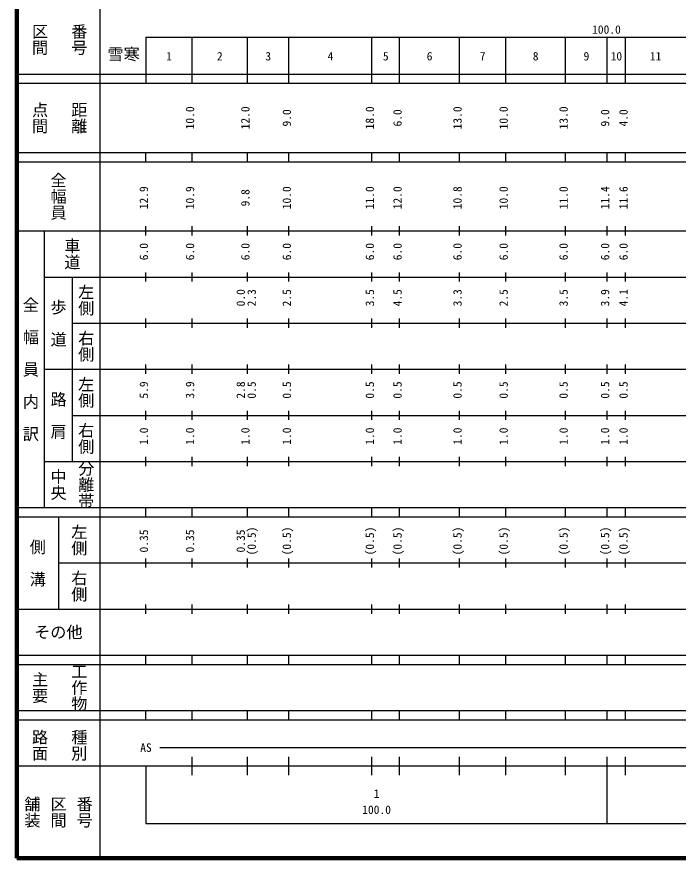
# Model space of a CAD drawing. Units: millimetres on the paper, enlarged 1000 times. Extents: x 40000 to 680000, y 20000 to 380000.
# Drawn here: x 40000 to 183396, y 20000 to 202409 of the extents above; entities that cross this region are included whole.
import ezdxf
from ezdxf.enums import TextEntityAlignment as Align

# ---------------------------------------------------------------- set-up
doc = ezdxf.new("R2010")
doc.units = ezdxf.units.MM
doc.header["$LTSCALE"] = 1000
doc.layers.add('M-TTL', color=2, linetype='Continuous', lineweight=140)
doc.layers.add('M-TTL-BAND', color=7, linetype='Continuous', lineweight=25)
doc.layers.add('M-TTL-TXT', color=7, linetype='Continuous')
doc.styles.add('@ＭＳ ゴシック', font='')
doc.styles.add('ＭＳ ゴシック', font='')
doc.styles.get('@ＭＳ ゴシック').set_extended_font_data('@MS Gothic')
doc.styles.get('ＭＳ ゴシック').set_extended_font_data('MS Gothic')

msp = doc.modelspace()

# ---------------------------------------------------------------- linework, layer by layer
at = {"layer": 'M-TTL'}
for p, q in [((40000, 380000), (40000, 20000)), ((40000, 20000), (680000, 20000))]:
    msp.add_line(p, q, dxfattribs=at)
at = {"layer": 'M-TTL-BAND'}
for p, q in [((58000, 370000), (58000, 20000)), ((68000, 198000), (579000, 198000)), ((68000, 198000), (68000, 188000)), ((78000, 188000), (78000, 198000)), ((90000, 188000), (90000, 198000)), ((99000, 188000), (99000, 198000)), ((117000, 188000), (117000, 198000)), ((123000, 188000), (123000, 198000)), ((136000, 188000), (136000, 198000)), ((146000, 188000), (146000, 198000)), ((159000, 188000), (159000, 198000)), ((168000, 188000), (168000, 198000)), ((172000, 188000), (172000, 198000)), ((40000, 190000), (579000, 190000)), ((40000, 188000), (579000, 188000)), ((40000, 173000), (579000, 173000)), ((68000, 171000), (68000, 173000)), ((78000, 171000), (78000, 173000)), ((90000, 171000), (90000, 173000)), ((99000, 171000), (99000, 173000)), ((117000, 171000), (117000, 173000)), ((123000, 171000), (123000, 173000)), ((136000, 171000), (136000, 173000)), ((146000, 171000), (146000, 173000)), ((159000, 171000), (159000, 173000)), ((168000, 171000), (168000, 173000)), ((172000, 171000), (172000, 173000)), ((40000, 171000), (579000, 171000)), ((68000, 155000), (68000, 157000)), ((78000, 155000), (78000, 157000)), ((90000, 155000), (90000, 157000)), ((99000, 155000), (99000, 157000)), ((117000, 155000), (117000, 157000)), ((123000, 155000), (123000, 157000)), ((136000, 155000), (136000, 157000)), ((146000, 155000), (146000, 157000)), ((159000, 155000), (159000, 157000)), ((168000, 155000), (168000, 157000)), ((172000, 155000), (172000, 157000)), ((40000, 156000), (579000, 156000)), ((46000, 96000), (46000, 156000)), ((46000, 146000), (579000, 146000)), ((52000, 146000), (52000, 106000)), ((68000, 145000), (68000, 147000)), ((78000, 145000), (78000, 147000)), ((90000, 145000), (90000, 147000)), ((99000, 145000), (99000, 147000)), ((117000, 145000), (117000, 147000)), ((123000, 145000), (123000, 147000)), ((136000, 145000), (136000, 147000)), ((146000, 145000), (146000, 147000)), ((159000, 145000), (159000, 147000)), ((168000, 145000), (168000, 147000)), ((172000, 145000), (172000, 147000)), ((68000, 135000), (68000, 137000)), ((78000, 135000), (78000, 137000)), ((90000, 135000), (90000, 137000)), ((99000, 135000), (99000, 137000)), ((117000, 135000), (117000, 137000)), ((123000, 135000), (123000, 137000)), ((136000, 135000), (136000, 137000)), ((146000, 135000), (146000, 137000)), ((159000, 135000), (159000, 137000)), ((168000, 135000), (168000, 137000)), ((172000, 135000), (172000, 137000)), ((52000, 136000), (579000, 136000)), ((46000, 126000), (579000, 126000)), ((68000, 125000), (68000, 127000)), ((78000, 125000), (78000, 127000)), ((90000, 125000), (90000, 127000)), ((99000, 125000), (99000, 127000)), ((117000, 125000), (117000, 127000)), ((123000, 125000), (123000, 127000)), ((136000, 125000), (136000, 127000)), ((146000, 125000), (146000, 127000)), ((159000, 125000), (159000, 127000)), ((168000, 125000), (168000, 127000)), ((172000, 125000), (172000, 127000)), ((68000, 115000), (68000, 117000)), ((78000, 115000), (78000, 117000)), ((90000, 115000), (90000, 117000)), ((99000, 115000), (99000, 117000)), ((117000, 115000), (117000, 117000)), ((123000, 115000), (123000, 117000)), ((136000, 115000), (136000, 117000)), ((146000, 115000), (146000, 117000)), ((159000, 115000), (159000, 117000)), ((168000, 115000), (168000, 117000)), ((172000, 115000), (172000, 117000)), ((52000, 116000), (579000, 116000)), ((46000, 106000), (579000, 106000)), ((68000, 105000), (68000, 107000)), ((78000, 105000), (78000, 107000)), ((90000, 105000), (90000, 107000)), ((99000, 105000), (99000, 107000)), ((117000, 105000), (117000, 107000)), ((123000, 105000), (123000, 107000)), ((136000, 105000), (136000, 107000)), ((146000, 105000), (146000, 107000)), ((159000, 105000), (159000, 107000)), ((168000, 105000), (168000, 107000)), ((172000, 105000), (172000, 107000)), ((40000, 96000), (579000, 96000)), ((68000, 94000), (68000, 96000)), ((78000, 94000), (78000, 96000)), ((90000, 94000), (90000, 96000)), ((99000, 94000), (99000, 96000)), ((117000, 94000), (117000, 96000)), ((123000, 94000), (123000, 96000)), ((136000, 94000), (136000, 96000)), ((146000, 94000), (146000, 96000)), ((159000, 94000), (159000, 96000)), ((168000, 94000), (168000, 96000)), ((172000, 94000), (172000, 96000)), ((40000, 94000), (579000, 94000)), ((49000, 94000), (49000, 74000)), ((49000, 84000), (579000, 84000)), ((68000, 83000), (68000, 85000)), ((78000, 83000), (78000, 85000)), ((90000, 83000), (90000, 85000)), ((99000, 83000), (99000, 85000)), ((117000, 83000), (117000, 85000)), ((123000, 83000), (123000, 85000)), ((136000, 83000), (136000, 85000)), ((146000, 83000), (146000, 85000)), ((159000, 83000), (159000, 85000)), ((168000, 83000), (168000, 85000)), ((172000, 83000), (172000, 85000)), ((68000, 73000), (68000, 75000)), ((78000, 73000), (78000, 75000)), ((90000, 73000), (90000, 75000)), ((99000, 73000), (99000, 75000)), ((117000, 73000), (117000, 75000)), ((123000, 73000), (123000, 75000)), ((136000, 73000), (136000, 75000)), ((146000, 73000), (146000, 75000)), ((159000, 73000), (159000, 75000)), ((168000, 73000), (168000, 75000)), ((172000, 73000), (172000, 75000)), ((40000, 74000), (579000, 74000)), ((40000, 64000), (579000, 64000)), ((68000, 62000), (68000, 64000)), ((78000, 62000), (78000, 64000)), ((90000, 62000), (90000, 64000)), ((99000, 62000), (99000, 64000)), ((117000, 62000), (117000, 64000)), ((123000, 62000), (123000, 64000)), ((136000, 62000), (136000, 64000)), ((146000, 62000), (146000, 64000)), ((159000, 62000), (159000, 64000)), ((168000, 62000), (168000, 64000)), ((172000, 62000), (172000, 64000)), ((40000, 62000), (579000, 62000)), ((40000, 52000), (579000, 52000)), ((68000, 50000), (68000, 52000)), ((78000, 50000), (78000, 52000)), ((90000, 50000), (90000, 52000)), ((99000, 50000), (99000, 52000)), ((117000, 50000), (117000, 52000)), ((123000, 50000), (123000, 52000)), ((136000, 50000), (136000, 52000)), ((146000, 50000), (146000, 52000)), ((159000, 50000), (159000, 52000)), ((168000, 50000), (168000, 52000)), ((172000, 50000), (172000, 52000)), ((40000, 50000), (579000, 50000)), ((71000, 44000), (462000, 44000)), ((78000, 38000), (78000, 42000)), ((90000, 38000), (90000, 42000)), ((99000, 38000), (99000, 42000)), ((117000, 38000), (117000, 42000)), ((123000, 38000), (123000, 42000)), ((136000, 38000), (136000, 42000)), ((146000, 38000), (146000, 42000)), ((159000, 38000), (159000, 42000)), ((168000, 27500), (168000, 42000)), ((172000, 38000), (172000, 42000)), ((40000, 40000), (579000, 40000)), ((68000, 40000), (68000, 27500)), ((68000, 27500), (579000, 27500))]:
    msp.add_line(p, q, dxfattribs=at)

# ---------------------------------------------------------------- texts
at = {"layer": 'M-TTL-BAND', "style": '@ＭＳ ゴシック'}
for s, p in [('番号', (53500, 197500)), ('区間', (45000, 197500)), ('点間', (45000, 180500)), ('距離', (53500, 180500)), ('全幅員', (49000, 163500)), ('車道', (52000, 151000)), ('左側', (55000, 141000)), ('全\u3000幅\u3000員\u3000内\u3000訳', (43000, 126000)), ('歩\u3000道', (49000, 136000)), ('右側', (55000, 131000)), ('左側', (55000, 121000)), ('路\u3000肩', (49000, 116000)), ('右側', (55000, 111000)), ('分離帯', (55000, 101000)), ('中央', (49000, 101000)), ('左側', (53500, 89000)), ('側\u3000溝', (44500, 84000)), ('右側', (53500, 79000)), ('主要', (45000, 57000)), ('工作物', (53500, 57000)), ('路面', (45000, 44500)), ('種別', (53500, 44500)), ('舗装', (43333, 30000)), ('区間', (49000, 30000)), ('番号', (54667, 30000))]:
    msp.add_text(s, height=2566, rotation=270, dxfattribs=at).set_placement(p, align=Align.MIDDLE_CENTER)
at = {"layer": 'M-TTL-BAND', "style": 'ＭＳ ゴシック'}
for s, p in [('100.0', (167844, 198195)), ('1', (73000, 192405)), ('2', (84000, 192405)), ('3', (94500, 192405)), ('4', (108000, 192405)), ('5', (120000, 192405)), ('6', (129500, 192405)), ('7', (141000, 192405)), ('8', (152500, 192405)), ('9', (163500, 192405)), ('10', (170000, 192405)), ('11', (178500, 192405)), ('AS', (68000, 42500)), ('1', (118000, 32523)), ('100.0', (118000, 29033))]:
    msp.add_text(s, height=1833, dxfattribs=at).set_placement(p, align=Align.BOTTOM_CENTER)
for s, p in [('10.0', (79000, 180500)), ('12.0', (91000, 180500)), ('18.0', (118000, 180500)), ('13.0', (137000, 180500)), ('10.0', (147000, 180500)), ('13.0', (160000, 180500)), ('9.0', (100000, 180500)), ('6.0', (124000, 180500)), ('9.0', (169000, 180500)), ('4.0', (173000, 180500)), ('12.9', (69000, 163174)), ('10.9', (79000, 163174)), ('9.8', (91000, 163174)), ('10.0', (100000, 163174)), ('11.0', (118000, 163174)), ('12.0', (124000, 163174)), ('10.8', (137000, 163174)), ('10.0', (147000, 163174)), ('11.0', (160000, 163174)), ('11.4', (169000, 163174)), ('11.6', (173000, 163174)), ('6.0', (69000, 151500)), ('6.0', (79000, 151500)), ('6.0', (91000, 151500)), ('6.0', (100000, 151500)), ('6.0', (118000, 151500)), ('6.0', (124000, 151500)), ('6.0', (137000, 151500)), ('6.0', (147000, 151500)), ('6.0', (160000, 151500)), ('6.0', (169000, 151500)), ('6.0', (173000, 151500)), ('0.0', (90000, 141500)), ('2.3', (92370, 141500)), ('2.5', (100000, 141500)), ('3.5', (118000, 141500)), ('4.5', (124000, 141500)), ('3.3', (137000, 141500)), ('2.5', (147000, 141500)), ('3.5', (160000, 141500)), ('3.9', (169000, 141500)), ('4.1', (173000, 141500)), ('5.9', (69000, 121500)), ('3.9', (79000, 121500)), ('2.8', (90000, 121500)), ('0.5', (92370, 121500)), ('0.5', (100000, 121500)), ('0.5', (118000, 121500)), ('0.5', (124000, 121500)), ('0.5', (137000, 121500)), ('0.5', (147000, 121500)), ('0.5', (160000, 121500)), ('0.5', (169000, 121500)), ('0.5', (173000, 121500)), ('1.0', (69000, 111500)), ('1.0', (79000, 111500)), ('1.0', (91000, 111500)), ('1.0', (100000, 111500)), ('1.0', (118000, 111500)), ('1.0', (124000, 111500)), ('1.0', (137000, 111500)), ('1.0', (147000, 111500)), ('1.0', (160000, 111500)), ('1.0', (169000, 111500)), ('1.0', (173000, 111500)), ('(0.5)', (92370, 88764)), ('(0.5)', (100000, 88764)), ('(0.5)', (118000, 88764)), ('(0.5)', (124000, 88764)), ('(0.5)', (137000, 88764)), ('(0.5)', (147000, 88764)), ('(0.5)', (160000, 88764)), ('(0.5)', (169000, 88764)), ('(0.5)', (173000, 88764)), ('0.35', (69000, 88764)), ('0.35', (79000, 88764)), ('0.35', (90000, 88764))]:
    msp.add_text(s, height=1833, rotation=90, dxfattribs=at).set_placement(p, align=Align.BOTTOM_CENTER)
msp.add_text('その他', height=2566, dxfattribs=at).set_placement((49000, 69000), align=Align.MIDDLE_CENTER)
at = {"layer": 'M-TTL-TXT', "style": 'ＭＳ ゴシック'}
msp.add_text('雪寒', height=2566, dxfattribs=at).set_placement((63151, 194299), align=Align.MIDDLE_CENTER)

doc.saveas('drawing.dxf')
